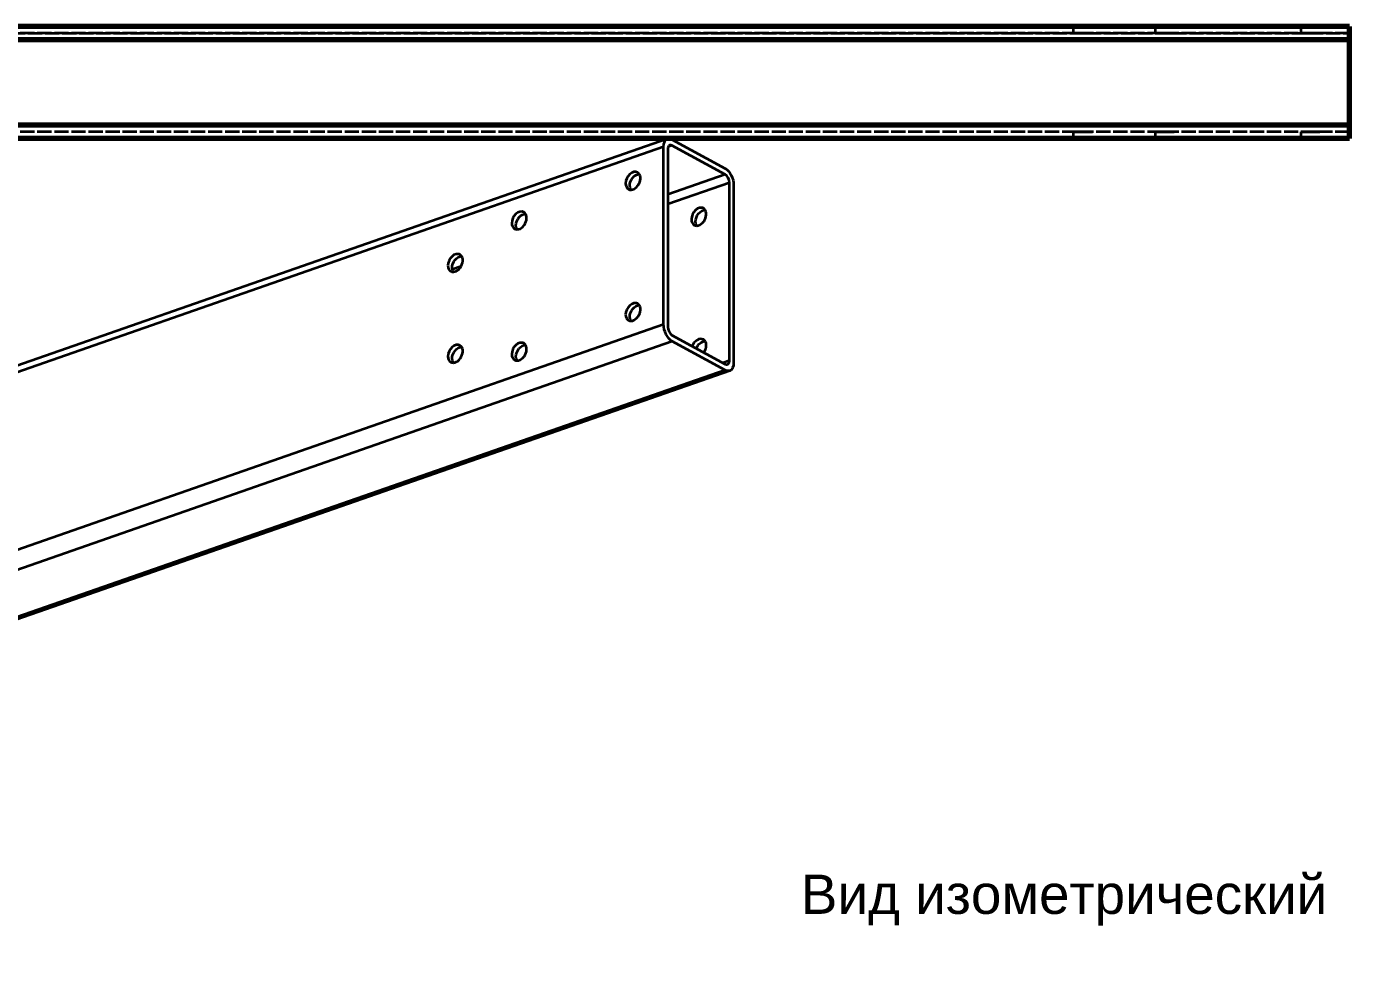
# Model space of a CAD drawing. Header units: millimetres. Extents: x 0 to 420, y 0 to 297.
# Drawn here: x 139.5 to 257.6, y 127.9 to 211 of the extents above; entities that cross this region are included whole.
import ezdxf

# ---------------------------------------------------------------- set-up
doc = ezdxf.new("R2010")
doc.units = ezdxf.units.MM
doc.linetypes.add('DASHED', pattern=[1.524, 1.27, -0.254])
doc.styles.add('GOST', font='Arial')

msp = doc.modelspace()

# ---------------------------------------------------------------- linework, layer by layer
at = {"color": 1, "lineweight": 70}
for p, q in [((257.6, 211), (65, 211)), ((257.6, 210.99), (257.6, 211)), ((257.6, 210.97), (257.6, 210.99)), ((257.6, 210.93), (257.6, 210.97)), ((257.6, 210.88), (257.6, 210.93)), ((257.6, 210.82), (257.6, 210.88)), ((257.6, 210.74), (257.6, 210.82)), ((257.6, 210.65), (257.6, 210.74)), ((257.6, 210.55), (257.6, 210.65)), ((257.6, 210.44), (257.6, 210.55)), ((257.6, 210.32), (257.6, 210.44)), ((257.6, 210.2), (257.6, 210.32)), ((257.6, 210.07), (257.6, 210.2)), ((257.6, 209.8), (65, 209.8)), ((257.6, 209.93), (257.6, 210.07)), ((257.6, 209.8), (257.6, 209.93)), ((257.6, 202.2), (257.6, 209.8)), ((257.6, 202.2), (65, 202.2)), ((257.6, 202.07), (257.6, 202.2)), ((257.6, 201.93), (257.6, 202.07)), ((257.6, 201.8), (257.6, 201.93)), ((257.6, 201), (65, 201)), ((257.6, 201.68), (257.6, 201.8)), ((257.6, 201.56), (257.6, 201.68)), ((257.6, 201.45), (257.6, 201.56)), ((257.6, 201.35), (257.6, 201.45)), ((257.6, 201.26), (257.6, 201.35)), ((257.6, 201.18), (257.6, 201.26)), ((257.6, 201.12), (257.6, 201.18)), ((257.6, 201.07), (257.6, 201.12)), ((257.6, 201.03), (257.6, 201.07)), ((257.6, 201.01), (257.6, 201.03)), ((257.6, 201), (257.6, 201.01))]:
    msp.add_line(p, q, dxfattribs=at)
at = {"color": 5, "linetype": 'DASHED', "lineweight": 35}
for p, q in [((257.6, 211), (65, 211)), ((65, 210.4), (257.6, 210.4)), ((257.6, 210.4), (65, 210.4)), ((232.95, 211), (232.95, 210.4)), ((232.95, 211), (232.97, 211)), ((232.97, 211), (232.95, 211)), ((232.95, 211), (232.95, 210.4)), ((232.95, 211), (232.97, 211)), ((232.97, 211), (232.95, 211)), ((232.95, 210.4), (232.97, 210.4)), ((232.97, 210.4), (232.95, 210.4)), ((232.95, 210.4), (232.97, 210.4)), ((232.97, 210.4), (232.95, 210.4)), ((232.97, 211), (233.03, 211)), ((233.03, 211), (232.97, 211)), ((232.97, 211), (233.03, 211)), ((233.03, 211), (232.97, 211)), ((232.97, 210.4), (233.03, 210.4)), ((233.03, 210.4), (232.97, 210.4)), ((232.97, 210.4), (233.03, 210.4)), ((233.03, 210.4), (232.97, 210.4)), ((233.03, 211), (233.14, 211)), ((233.14, 211), (233.03, 211)), ((233.03, 211), (233.14, 211)), ((233.14, 211), (233.03, 211)), ((233.03, 210.4), (233.14, 210.4)), ((233.14, 210.4), (233.03, 210.4)), ((233.03, 210.4), (233.14, 210.4)), ((233.14, 210.4), (233.03, 210.4)), ((233.14, 211), (233.27, 211)), ((233.27, 211), (233.14, 211)), ((233.14, 211), (233.27, 211)), ((233.27, 211), (233.14, 211)), ((233.14, 210.4), (233.27, 210.4)), ((233.27, 210.4), (233.14, 210.4)), ((233.14, 210.4), (233.27, 210.4)), ((233.27, 210.4), (233.14, 210.4)), ((233.27, 211), (233.43, 211)), ((233.43, 211), (233.27, 211)), ((233.27, 211), (233.43, 211)), ((233.43, 211), (233.27, 211)), ((233.27, 210.4), (233.43, 210.4)), ((233.43, 210.4), (233.27, 210.4)), ((233.27, 210.4), (233.43, 210.4)), ((233.43, 210.4), (233.27, 210.4)), ((233.43, 211), (233.61, 211)), ((233.61, 211), (233.43, 211)), ((233.43, 211), (233.61, 211)), ((233.61, 211), (233.43, 211)), ((233.43, 210.4), (233.61, 210.4)), ((233.61, 210.4), (233.43, 210.4)), ((233.43, 210.4), (233.61, 210.4)), ((233.61, 210.4), (233.43, 210.4)), ((233.61, 211), (233.8, 211)), ((233.8, 211), (233.61, 211)), ((233.61, 211), (233.8, 211)), ((233.8, 211), (233.61, 211)), ((233.61, 210.4), (233.8, 210.4)), ((233.8, 210.4), (233.61, 210.4)), ((233.61, 210.4), (233.8, 210.4)), ((233.8, 210.4), (233.61, 210.4)), ((233.8, 211), (233.99, 211)), ((233.99, 211), (233.8, 211)), ((233.8, 211), (233.99, 211)), ((233.99, 211), (233.8, 211)), ((233.8, 210.4), (233.99, 210.4)), ((233.99, 210.4), (233.8, 210.4)), ((233.8, 210.4), (233.99, 210.4)), ((233.99, 210.4), (233.8, 210.4)), ((233.99, 211), (234.17, 211)), ((234.17, 211), (233.99, 211)), ((233.99, 211), (234.17, 211)), ((234.17, 211), (233.99, 211)), ((233.99, 210.4), (234.17, 210.4)), ((234.17, 210.4), (233.99, 210.4)), ((233.99, 210.4), (234.17, 210.4)), ((234.17, 210.4), (233.99, 210.4)), ((234.17, 211), (234.33, 211)), ((234.33, 211), (234.17, 211)), ((234.17, 211), (234.33, 211)), ((234.33, 211), (234.17, 211)), ((234.17, 210.4), (234.33, 210.4)), ((234.33, 210.4), (234.17, 210.4)), ((234.17, 210.4), (234.33, 210.4)), ((234.33, 210.4), (234.17, 210.4)), ((234.33, 211), (234.46, 211)), ((234.46, 211), (234.33, 211)), ((234.33, 211), (234.46, 211)), ((234.46, 211), (234.33, 211)), ((234.33, 210.4), (234.46, 210.4)), ((234.46, 210.4), (234.33, 210.4)), ((234.33, 210.4), (234.46, 210.4)), ((234.46, 210.4), (234.33, 210.4)), ((234.46, 211), (234.57, 211)), ((234.57, 211), (234.46, 211)), ((234.46, 211), (234.57, 211)), ((234.57, 211), (234.46, 211)), ((234.46, 210.4), (234.57, 210.4)), ((234.57, 210.4), (234.46, 210.4)), ((234.46, 210.4), (234.57, 210.4)), ((234.57, 210.4), (234.46, 210.4)), ((234.57, 211), (234.63, 211)), ((234.63, 211), (234.57, 211)), ((234.57, 211), (234.63, 211)), ((234.63, 211), (234.57, 211)), ((234.57, 210.4), (234.63, 210.4)), ((234.63, 210.4), (234.57, 210.4)), ((234.57, 210.4), (234.63, 210.4)), ((234.63, 210.4), (234.57, 210.4)), ((234.63, 211), (234.65, 211)), ((234.65, 211), (234.63, 211)), ((234.63, 211), (234.65, 211)), ((234.65, 211), (234.63, 211)), ((234.63, 210.4), (234.65, 210.4)), ((234.65, 210.4), (234.63, 210.4)), ((234.63, 210.4), (234.65, 210.4)), ((234.65, 210.4), (234.63, 210.4)), ((240.25, 211), (240.25, 210.4)), ((240.25, 211), (240.27, 211)), ((240.27, 211), (240.25, 211)), ((240.25, 211), (240.25, 210.4)), ((240.25, 211), (240.27, 211)), ((240.27, 211), (240.25, 211)), ((240.25, 210.4), (240.27, 210.4)), ((240.27, 210.4), (240.25, 210.4)), ((240.25, 210.4), (240.27, 210.4)), ((240.27, 210.4), (240.25, 210.4)), ((240.27, 211), (240.33, 211)), ((240.33, 211), (240.27, 211)), ((240.27, 211), (240.33, 211)), ((240.33, 211), (240.27, 211)), ((240.27, 210.4), (240.33, 210.4)), ((240.33, 210.4), (240.27, 210.4)), ((240.27, 210.4), (240.33, 210.4)), ((240.33, 210.4), (240.27, 210.4)), ((240.33, 211), (240.44, 211)), ((240.44, 211), (240.33, 211)), ((240.33, 211), (240.44, 211)), ((240.44, 211), (240.33, 211)), ((240.33, 210.4), (240.44, 210.4)), ((240.44, 210.4), (240.33, 210.4)), ((240.33, 210.4), (240.44, 210.4)), ((240.44, 210.4), (240.33, 210.4)), ((240.44, 211), (240.57, 211)), ((240.57, 211), (240.44, 211)), ((240.44, 211), (240.57, 211)), ((240.57, 211), (240.44, 211)), ((240.44, 210.4), (240.57, 210.4)), ((240.57, 210.4), (240.44, 210.4)), ((240.44, 210.4), (240.57, 210.4)), ((240.57, 210.4), (240.44, 210.4)), ((240.57, 211), (240.73, 211)), ((240.73, 211), (240.57, 211)), ((240.57, 211), (240.73, 211)), ((240.73, 211), (240.57, 211)), ((240.57, 210.4), (240.73, 210.4)), ((240.73, 210.4), (240.57, 210.4)), ((240.57, 210.4), (240.73, 210.4)), ((240.73, 210.4), (240.57, 210.4)), ((240.73, 211), (240.91, 211)), ((240.91, 211), (240.73, 211)), ((240.73, 211), (240.91, 211)), ((240.91, 211), (240.73, 211)), ((240.73, 210.4), (240.91, 210.4)), ((240.91, 210.4), (240.73, 210.4)), ((240.73, 210.4), (240.91, 210.4)), ((240.91, 210.4), (240.73, 210.4)), ((240.91, 211), (241.1, 211)), ((241.1, 211), (240.91, 211)), ((240.91, 211), (241.1, 211)), ((241.1, 211), (240.91, 211)), ((240.91, 210.4), (241.1, 210.4)), ((241.1, 210.4), (240.91, 210.4)), ((240.91, 210.4), (241.1, 210.4)), ((241.1, 210.4), (240.91, 210.4)), ((241.1, 211), (241.29, 211)), ((241.29, 211), (241.1, 211)), ((241.1, 211), (241.29, 211)), ((241.29, 211), (241.1, 211)), ((241.1, 210.4), (241.29, 210.4)), ((241.29, 210.4), (241.1, 210.4)), ((241.1, 210.4), (241.29, 210.4)), ((241.29, 210.4), (241.1, 210.4)), ((241.29, 211), (241.47, 211)), ((241.47, 211), (241.29, 211)), ((241.29, 211), (241.47, 211)), ((241.47, 211), (241.29, 211)), ((241.29, 210.4), (241.47, 210.4)), ((241.47, 210.4), (241.29, 210.4)), ((241.29, 210.4), (241.47, 210.4)), ((241.47, 210.4), (241.29, 210.4)), ((241.47, 211), (241.63, 211)), ((241.63, 211), (241.47, 211)), ((241.47, 211), (241.63, 211)), ((241.63, 211), (241.47, 211)), ((241.47, 210.4), (241.63, 210.4)), ((241.63, 210.4), (241.47, 210.4)), ((241.47, 210.4), (241.63, 210.4)), ((241.63, 210.4), (241.47, 210.4)), ((241.63, 211), (241.76, 211)), ((241.76, 211), (241.63, 211)), ((241.63, 211), (241.76, 211)), ((241.76, 211), (241.63, 211)), ((241.63, 210.4), (241.76, 210.4)), ((241.76, 210.4), (241.63, 210.4)), ((241.63, 210.4), (241.76, 210.4)), ((241.76, 210.4), (241.63, 210.4)), ((241.76, 211), (241.87, 211)), ((241.87, 211), (241.76, 211)), ((241.76, 211), (241.87, 211)), ((241.87, 211), (241.76, 211)), ((241.76, 210.4), (241.87, 210.4)), ((241.87, 210.4), (241.76, 210.4)), ((241.76, 210.4), (241.87, 210.4)), ((241.87, 210.4), (241.76, 210.4)), ((241.87, 211), (241.93, 211)), ((241.93, 211), (241.87, 211)), ((241.87, 211), (241.93, 211)), ((241.93, 211), (241.87, 211)), ((241.87, 210.4), (241.93, 210.4)), ((241.93, 210.4), (241.87, 210.4)), ((241.87, 210.4), (241.93, 210.4)), ((241.93, 210.4), (241.87, 210.4)), ((241.93, 211), (241.95, 211)), ((241.95, 211), (241.93, 211)), ((241.93, 211), (241.95, 211)), ((241.95, 211), (241.93, 211)), ((241.93, 210.4), (241.95, 210.4)), ((241.95, 210.4), (241.93, 210.4)), ((241.93, 210.4), (241.95, 210.4)), ((241.95, 210.4), (241.93, 210.4)), ((253.25, 211), (253.25, 210.4)), ((253.25, 211), (253.27, 211)), ((253.27, 211), (253.25, 211)), ((253.25, 211), (253.25, 210.4)), ((253.25, 211), (253.27, 211)), ((253.27, 211), (253.25, 211)), ((253.25, 210.4), (253.27, 210.4)), ((253.27, 210.4), (253.25, 210.4)), ((253.25, 210.4), (253.27, 210.4)), ((253.27, 210.4), (253.25, 210.4)), ((253.27, 211), (253.33, 211)), ((253.33, 211), (253.27, 211)), ((253.27, 211), (253.33, 211)), ((253.33, 211), (253.27, 211)), ((253.27, 210.4), (253.33, 210.4)), ((253.33, 210.4), (253.27, 210.4)), ((253.27, 210.4), (253.33, 210.4)), ((253.33, 210.4), (253.27, 210.4)), ((253.33, 211), (253.44, 211)), ((253.44, 211), (253.33, 211)), ((253.33, 211), (253.44, 211)), ((253.44, 211), (253.33, 211)), ((253.33, 210.4), (253.44, 210.4)), ((253.44, 210.4), (253.33, 210.4)), ((253.33, 210.4), (253.44, 210.4)), ((253.44, 210.4), (253.33, 210.4)), ((253.44, 211), (253.57, 211)), ((253.57, 211), (253.44, 211)), ((253.44, 211), (253.57, 211)), ((253.57, 211), (253.44, 211)), ((253.44, 210.4), (253.57, 210.4)), ((253.57, 210.4), (253.44, 210.4)), ((253.44, 210.4), (253.57, 210.4)), ((253.57, 210.4), (253.44, 210.4)), ((253.57, 211), (253.73, 211)), ((253.73, 211), (253.57, 211)), ((253.57, 211), (253.73, 211)), ((253.73, 211), (253.57, 211)), ((253.57, 210.4), (253.73, 210.4)), ((253.73, 210.4), (253.57, 210.4)), ((253.57, 210.4), (253.73, 210.4)), ((253.73, 210.4), (253.57, 210.4)), ((253.73, 211), (253.91, 211)), ((253.91, 211), (253.73, 211)), ((253.73, 211), (253.91, 211)), ((253.91, 211), (253.73, 211)), ((253.73, 210.4), (253.91, 210.4)), ((253.91, 210.4), (253.73, 210.4)), ((253.73, 210.4), (253.91, 210.4)), ((253.91, 210.4), (253.73, 210.4)), ((253.91, 211), (254.1, 211)), ((254.1, 211), (253.91, 211)), ((253.91, 211), (254.1, 211)), ((254.1, 211), (253.91, 211)), ((253.91, 210.4), (254.1, 210.4)), ((254.1, 210.4), (253.91, 210.4)), ((253.91, 210.4), (254.1, 210.4)), ((254.1, 210.4), (253.91, 210.4)), ((254.1, 211), (254.29, 211)), ((254.29, 211), (254.1, 211)), ((254.1, 211), (254.29, 211)), ((254.29, 211), (254.1, 211)), ((254.1, 210.4), (254.29, 210.4)), ((254.29, 210.4), (254.1, 210.4)), ((254.1, 210.4), (254.29, 210.4)), ((254.29, 210.4), (254.1, 210.4)), ((254.29, 211), (254.47, 211)), ((254.47, 211), (254.29, 211)), ((254.29, 211), (254.47, 211)), ((254.47, 211), (254.29, 211)), ((254.29, 210.4), (254.47, 210.4)), ((254.47, 210.4), (254.29, 210.4)), ((254.29, 210.4), (254.47, 210.4)), ((254.47, 210.4), (254.29, 210.4)), ((254.47, 211), (254.63, 211)), ((254.63, 211), (254.47, 211)), ((254.47, 211), (254.63, 211)), ((254.63, 211), (254.47, 211)), ((254.47, 210.4), (254.63, 210.4)), ((254.63, 210.4), (254.47, 210.4)), ((254.47, 210.4), (254.63, 210.4)), ((254.63, 210.4), (254.47, 210.4)), ((254.63, 211), (254.76, 211)), ((254.76, 211), (254.63, 211)), ((254.63, 211), (254.76, 211)), ((254.76, 211), (254.63, 211)), ((254.63, 210.4), (254.76, 210.4)), ((254.76, 210.4), (254.63, 210.4)), ((254.63, 210.4), (254.76, 210.4)), ((254.76, 210.4), (254.63, 210.4)), ((254.76, 211), (254.87, 211)), ((254.87, 211), (254.76, 211)), ((254.76, 211), (254.87, 211)), ((254.87, 211), (254.76, 211)), ((254.76, 210.4), (254.87, 210.4)), ((254.87, 210.4), (254.76, 210.4)), ((254.76, 210.4), (254.87, 210.4)), ((254.87, 210.4), (254.76, 210.4)), ((254.87, 211), (254.93, 211)), ((254.93, 211), (254.87, 211)), ((254.87, 211), (254.93, 211)), ((254.93, 211), (254.87, 211)), ((254.87, 210.4), (254.93, 210.4)), ((254.93, 210.4), (254.87, 210.4)), ((254.87, 210.4), (254.93, 210.4)), ((254.93, 210.4), (254.87, 210.4)), ((254.93, 211), (254.95, 211)), ((254.95, 211), (254.93, 211)), ((254.93, 211), (254.95, 211)), ((254.95, 211), (254.93, 211)), ((254.93, 210.4), (254.95, 210.4)), ((254.95, 210.4), (254.93, 210.4)), ((254.93, 210.4), (254.95, 210.4)), ((254.95, 210.4), (254.93, 210.4)), ((257.6, 211), (257.6, 210.99)), ((257.6, 210.99), (257.6, 210.97)), ((257.6, 210.97), (257.6, 210.93)), ((257.6, 210.93), (257.6, 210.88)), ((257.6, 210.88), (257.6, 210.82)), ((257.6, 210.82), (257.6, 210.74)), ((257.6, 210.74), (257.6, 210.65)), ((257.6, 210.65), (257.6, 210.55)), ((257.6, 210.55), (257.6, 210.44)), ((257.6, 210.44), (257.6, 210.32)), ((257.6, 210.38), (257.6, 210.4)), ((257.6, 210.4), (257.6, 210.4)), ((257.6, 210.4), (257.6, 210.4)), ((257.6, 210.4), (257.6, 210.38)), ((257.6, 210.37), (257.6, 210.38)), ((257.6, 210.38), (257.6, 210.37)), ((257.6, 210.34), (257.6, 210.37)), ((257.6, 210.37), (257.6, 210.34)), ((257.6, 210.31), (257.6, 210.34)), ((257.6, 210.34), (257.6, 210.31)), ((257.6, 210.32), (257.6, 210.2)), ((257.6, 210.27), (257.6, 210.31)), ((257.6, 210.31), (257.6, 210.27)), ((257.6, 210.22), (257.6, 210.27)), ((257.6, 210.27), (257.6, 210.22)), ((257.6, 210.17), (257.6, 210.22)), ((257.6, 210.22), (257.6, 210.17)), ((257.6, 210.2), (257.6, 210.07)), ((257.6, 210.12), (257.6, 210.17)), ((257.6, 210.17), (257.6, 210.12)), ((257.6, 210.06), (257.6, 210.12)), ((257.6, 210.12), (257.6, 210.06)), ((257.6, 210.07), (257.6, 209.93)), ((257.6, 210), (257.6, 210.06)), ((257.6, 210.06), (257.6, 210)), ((257.6, 209.93), (257.6, 210)), ((257.6, 210), (257.6, 209.93)), ((257.6, 209.93), (257.6, 209.8)), ((257.6, 209.87), (257.6, 209.93)), ((257.6, 209.93), (257.6, 209.87)), ((257.6, 209.8), (257.6, 209.87)), ((257.6, 209.87), (257.6, 209.8)), ((257.6, 209.8), (257.6, 202.2)), ((257.6, 209.8), (257.6, 202.2)), ((257.6, 202.2), (257.6, 209.8)), ((257.6, 202.2), (257.6, 202.07)), ((257.6, 202.2), (257.6, 202.13)), ((257.6, 202.13), (257.6, 202.2)), ((257.6, 202.13), (257.6, 202.07)), ((257.6, 202.07), (257.6, 202.13)), ((257.6, 202.07), (257.6, 201.93)), ((257.6, 202.07), (257.6, 202)), ((257.6, 202), (257.6, 202.07)), ((257.6, 202), (257.6, 201.94)), ((257.6, 201.94), (257.6, 202)), ((257.6, 201.94), (257.6, 201.88)), ((257.6, 201.88), (257.6, 201.94)), ((257.6, 201.93), (257.6, 201.8)), ((257.6, 201.88), (257.6, 201.83)), ((257.6, 201.83), (257.6, 201.88)), ((257.6, 201.6), (65, 201.6)), ((257.6, 201.6), (65, 201.6)), ((257.6, 201), (65, 201)), ((232.95, 201.6), (232.95, 201)), ((232.95, 201.6), (232.97, 201.6)), ((232.97, 201.6), (232.95, 201.6)), ((232.95, 201.6), (232.95, 201)), ((232.95, 201.6), (232.97, 201.6)), ((232.97, 201.6), (232.95, 201.6)), ((232.95, 201), (232.97, 201)), ((232.97, 201), (232.95, 201)), ((232.95, 201), (232.97, 201)), ((232.97, 201), (232.95, 201)), ((232.97, 201.6), (233.03, 201.6)), ((233.03, 201.6), (232.97, 201.6)), ((232.97, 201.6), (233.03, 201.6)), ((233.03, 201.6), (232.97, 201.6)), ((232.97, 201), (233.03, 201)), ((233.03, 201), (232.97, 201)), ((232.97, 201), (233.03, 201)), ((233.03, 201), (232.97, 201)), ((233.03, 201.6), (233.14, 201.6)), ((233.14, 201.6), (233.03, 201.6)), ((233.03, 201.6), (233.14, 201.6)), ((233.14, 201.6), (233.03, 201.6)), ((233.03, 201), (233.14, 201)), ((233.14, 201), (233.03, 201)), ((233.03, 201), (233.14, 201)), ((233.14, 201), (233.03, 201)), ((233.14, 201.6), (233.27, 201.6)), ((233.27, 201.6), (233.14, 201.6)), ((233.14, 201.6), (233.27, 201.6)), ((233.27, 201.6), (233.14, 201.6)), ((233.14, 201), (233.27, 201)), ((233.27, 201), (233.14, 201)), ((233.14, 201), (233.27, 201)), ((233.27, 201), (233.14, 201)), ((233.27, 201.6), (233.43, 201.6)), ((233.43, 201.6), (233.27, 201.6)), ((233.27, 201.6), (233.43, 201.6)), ((233.43, 201.6), (233.27, 201.6)), ((233.27, 201), (233.43, 201)), ((233.43, 201), (233.27, 201)), ((233.27, 201), (233.43, 201)), ((233.43, 201), (233.27, 201)), ((233.43, 201.6), (233.61, 201.6)), ((233.61, 201.6), (233.43, 201.6)), ((233.43, 201.6), (233.61, 201.6)), ((233.61, 201.6), (233.43, 201.6)), ((233.43, 201), (233.61, 201)), ((233.61, 201), (233.43, 201)), ((233.43, 201), (233.61, 201)), ((233.61, 201), (233.43, 201)), ((233.61, 201.6), (233.8, 201.6)), ((233.8, 201.6), (233.61, 201.6)), ((233.61, 201.6), (233.8, 201.6)), ((233.8, 201.6), (233.61, 201.6)), ((233.61, 201), (233.8, 201)), ((233.8, 201), (233.61, 201)), ((233.61, 201), (233.8, 201)), ((233.8, 201), (233.61, 201)), ((233.8, 201.6), (233.99, 201.6)), ((233.99, 201.6), (233.8, 201.6)), ((233.8, 201.6), (233.99, 201.6)), ((233.99, 201.6), (233.8, 201.6)), ((233.8, 201), (233.99, 201)), ((233.99, 201), (233.8, 201)), ((233.8, 201), (233.99, 201)), ((233.99, 201), (233.8, 201)), ((233.99, 201.6), (234.17, 201.6)), ((234.17, 201.6), (233.99, 201.6)), ((233.99, 201.6), (234.17, 201.6)), ((234.17, 201.6), (233.99, 201.6)), ((233.99, 201), (234.17, 201)), ((234.17, 201), (233.99, 201)), ((233.99, 201), (234.17, 201)), ((234.17, 201), (233.99, 201)), ((234.17, 201.6), (234.33, 201.6)), ((234.33, 201.6), (234.17, 201.6)), ((234.17, 201.6), (234.33, 201.6)), ((234.33, 201.6), (234.17, 201.6)), ((234.17, 201), (234.33, 201)), ((234.33, 201), (234.17, 201)), ((234.17, 201), (234.33, 201)), ((234.33, 201), (234.17, 201)), ((234.33, 201.6), (234.46, 201.6)), ((234.46, 201.6), (234.33, 201.6)), ((234.33, 201.6), (234.46, 201.6)), ((234.46, 201.6), (234.33, 201.6)), ((234.33, 201), (234.46, 201)), ((234.46, 201), (234.33, 201)), ((234.33, 201), (234.46, 201)), ((234.46, 201), (234.33, 201)), ((234.46, 201.6), (234.57, 201.6)), ((234.57, 201.6), (234.46, 201.6)), ((234.46, 201.6), (234.57, 201.6)), ((234.57, 201.6), (234.46, 201.6)), ((234.46, 201), (234.57, 201)), ((234.57, 201), (234.46, 201)), ((234.46, 201), (234.57, 201)), ((234.57, 201), (234.46, 201)), ((234.57, 201.6), (234.63, 201.6)), ((234.63, 201.6), (234.57, 201.6)), ((234.57, 201.6), (234.63, 201.6)), ((234.63, 201.6), (234.57, 201.6)), ((234.57, 201), (234.63, 201)), ((234.63, 201), (234.57, 201)), ((234.57, 201), (234.63, 201)), ((234.63, 201), (234.57, 201)), ((234.63, 201.6), (234.65, 201.6)), ((234.65, 201.6), (234.63, 201.6)), ((234.63, 201.6), (234.65, 201.6)), ((234.65, 201.6), (234.63, 201.6)), ((234.63, 201), (234.65, 201)), ((234.65, 201), (234.63, 201)), ((234.63, 201), (234.65, 201)), ((234.65, 201), (234.63, 201)), ((240.25, 201.6), (240.25, 201)), ((240.25, 201.6), (240.27, 201.6)), ((240.27, 201.6), (240.25, 201.6)), ((240.25, 201.6), (240.25, 201)), ((240.25, 201.6), (240.27, 201.6)), ((240.27, 201.6), (240.25, 201.6)), ((240.25, 201), (240.27, 201)), ((240.27, 201), (240.25, 201)), ((240.25, 201), (240.27, 201)), ((240.27, 201), (240.25, 201)), ((240.27, 201.6), (240.33, 201.6)), ((240.33, 201.6), (240.27, 201.6)), ((240.27, 201.6), (240.33, 201.6)), ((240.33, 201.6), (240.27, 201.6)), ((240.27, 201), (240.33, 201)), ((240.33, 201), (240.27, 201)), ((240.27, 201), (240.33, 201)), ((240.33, 201), (240.27, 201)), ((240.33, 201.6), (240.44, 201.6)), ((240.44, 201.6), (240.33, 201.6)), ((240.33, 201.6), (240.44, 201.6)), ((240.44, 201.6), (240.33, 201.6)), ((240.33, 201), (240.44, 201)), ((240.44, 201), (240.33, 201)), ((240.33, 201), (240.44, 201)), ((240.44, 201), (240.33, 201)), ((240.44, 201.6), (240.57, 201.6)), ((240.57, 201.6), (240.44, 201.6)), ((240.44, 201.6), (240.57, 201.6)), ((240.57, 201.6), (240.44, 201.6)), ((240.44, 201), (240.57, 201)), ((240.57, 201), (240.44, 201)), ((240.44, 201), (240.57, 201)), ((240.57, 201), (240.44, 201)), ((240.57, 201.6), (240.73, 201.6)), ((240.73, 201.6), (240.57, 201.6)), ((240.57, 201.6), (240.73, 201.6)), ((240.73, 201.6), (240.57, 201.6)), ((240.57, 201), (240.73, 201)), ((240.73, 201), (240.57, 201)), ((240.57, 201), (240.73, 201)), ((240.73, 201), (240.57, 201)), ((240.73, 201.6), (240.91, 201.6)), ((240.91, 201.6), (240.73, 201.6)), ((240.73, 201.6), (240.91, 201.6)), ((240.91, 201.6), (240.73, 201.6)), ((240.73, 201), (240.91, 201)), ((240.91, 201), (240.73, 201)), ((240.73, 201), (240.91, 201)), ((240.91, 201), (240.73, 201)), ((240.91, 201.6), (241.1, 201.6)), ((241.1, 201.6), (240.91, 201.6)), ((240.91, 201.6), (241.1, 201.6)), ((241.1, 201.6), (240.91, 201.6)), ((240.91, 201), (241.1, 201)), ((241.1, 201), (240.91, 201)), ((240.91, 201), (241.1, 201)), ((241.1, 201), (240.91, 201)), ((241.1, 201.6), (241.29, 201.6)), ((241.29, 201.6), (241.1, 201.6)), ((241.1, 201.6), (241.29, 201.6)), ((241.29, 201.6), (241.1, 201.6)), ((241.1, 201), (241.29, 201)), ((241.29, 201), (241.1, 201)), ((241.1, 201), (241.29, 201)), ((241.29, 201), (241.1, 201)), ((241.29, 201.6), (241.47, 201.6)), ((241.47, 201.6), (241.29, 201.6)), ((241.29, 201.6), (241.47, 201.6)), ((241.47, 201.6), (241.29, 201.6)), ((241.29, 201), (241.47, 201)), ((241.47, 201), (241.29, 201)), ((241.29, 201), (241.47, 201)), ((241.47, 201), (241.29, 201)), ((241.47, 201.6), (241.63, 201.6)), ((241.63, 201.6), (241.47, 201.6)), ((241.47, 201.6), (241.63, 201.6)), ((241.63, 201.6), (241.47, 201.6)), ((241.47, 201), (241.63, 201)), ((241.63, 201), (241.47, 201)), ((241.47, 201), (241.63, 201)), ((241.63, 201), (241.47, 201)), ((241.63, 201.6), (241.76, 201.6)), ((241.76, 201.6), (241.63, 201.6)), ((241.63, 201.6), (241.76, 201.6)), ((241.76, 201.6), (241.63, 201.6)), ((241.63, 201), (241.76, 201)), ((241.76, 201), (241.63, 201)), ((241.63, 201), (241.76, 201)), ((241.76, 201), (241.63, 201)), ((241.76, 201.6), (241.87, 201.6)), ((241.87, 201.6), (241.76, 201.6)), ((241.76, 201.6), (241.87, 201.6)), ((241.87, 201.6), (241.76, 201.6)), ((241.76, 201), (241.87, 201)), ((241.87, 201), (241.76, 201)), ((241.76, 201), (241.87, 201)), ((241.87, 201), (241.76, 201)), ((241.87, 201.6), (241.93, 201.6)), ((241.93, 201.6), (241.87, 201.6)), ((241.87, 201.6), (241.93, 201.6)), ((241.93, 201.6), (241.87, 201.6)), ((241.87, 201), (241.93, 201)), ((241.93, 201), (241.87, 201)), ((241.87, 201), (241.93, 201)), ((241.93, 201), (241.87, 201)), ((241.93, 201.6), (241.95, 201.6)), ((241.95, 201.6), (241.93, 201.6)), ((241.93, 201.6), (241.95, 201.6)), ((241.95, 201.6), (241.93, 201.6)), ((241.93, 201), (241.95, 201)), ((241.95, 201), (241.93, 201)), ((241.93, 201), (241.95, 201)), ((241.95, 201), (241.93, 201)), ((253.25, 201.6), (253.25, 201)), ((253.25, 201.6), (253.27, 201.6)), ((253.27, 201.6), (253.25, 201.6)), ((253.25, 201.6), (253.25, 201)), ((253.25, 201.6), (253.27, 201.6)), ((253.27, 201.6), (253.25, 201.6)), ((253.25, 201), (253.27, 201)), ((253.27, 201), (253.25, 201)), ((253.25, 201), (253.27, 201)), ((253.27, 201), (253.25, 201)), ((253.27, 201.6), (253.33, 201.6)), ((253.33, 201.6), (253.27, 201.6)), ((253.27, 201.6), (253.33, 201.6)), ((253.33, 201.6), (253.27, 201.6)), ((253.27, 201), (253.33, 201)), ((253.33, 201), (253.27, 201)), ((253.27, 201), (253.33, 201)), ((253.33, 201), (253.27, 201)), ((253.33, 201.6), (253.44, 201.6)), ((253.44, 201.6), (253.33, 201.6)), ((253.33, 201.6), (253.44, 201.6)), ((253.44, 201.6), (253.33, 201.6)), ((253.33, 201), (253.44, 201)), ((253.44, 201), (253.33, 201)), ((253.33, 201), (253.44, 201)), ((253.44, 201), (253.33, 201)), ((253.44, 201.6), (253.57, 201.6)), ((253.57, 201.6), (253.44, 201.6)), ((253.44, 201.6), (253.57, 201.6)), ((253.57, 201.6), (253.44, 201.6)), ((253.44, 201), (253.57, 201)), ((253.57, 201), (253.44, 201)), ((253.44, 201), (253.57, 201)), ((253.57, 201), (253.44, 201)), ((253.57, 201.6), (253.73, 201.6)), ((253.73, 201.6), (253.57, 201.6)), ((253.57, 201.6), (253.73, 201.6)), ((253.73, 201.6), (253.57, 201.6)), ((253.57, 201), (253.73, 201)), ((253.73, 201), (253.57, 201)), ((253.57, 201), (253.73, 201)), ((253.73, 201), (253.57, 201)), ((253.73, 201.6), (253.91, 201.6)), ((253.91, 201.6), (253.73, 201.6)), ((253.73, 201.6), (253.91, 201.6)), ((253.91, 201.6), (253.73, 201.6)), ((253.73, 201), (253.91, 201)), ((253.91, 201), (253.73, 201)), ((253.73, 201), (253.91, 201)), ((253.91, 201), (253.73, 201)), ((253.91, 201.6), (254.1, 201.6)), ((254.1, 201.6), (253.91, 201.6)), ((253.91, 201.6), (254.1, 201.6)), ((254.1, 201.6), (253.91, 201.6)), ((253.91, 201), (254.1, 201)), ((254.1, 201), (253.91, 201)), ((253.91, 201), (254.1, 201)), ((254.1, 201), (253.91, 201)), ((254.1, 201.6), (254.29, 201.6)), ((254.29, 201.6), (254.1, 201.6)), ((254.1, 201.6), (254.29, 201.6)), ((254.29, 201.6), (254.1, 201.6)), ((254.1, 201), (254.29, 201)), ((254.29, 201), (254.1, 201)), ((254.1, 201), (254.29, 201)), ((254.29, 201), (254.1, 201)), ((254.29, 201.6), (254.47, 201.6)), ((254.47, 201.6), (254.29, 201.6)), ((254.29, 201.6), (254.47, 201.6)), ((254.47, 201.6), (254.29, 201.6)), ((254.29, 201), (254.47, 201)), ((254.47, 201), (254.29, 201)), ((254.29, 201), (254.47, 201)), ((254.47, 201), (254.29, 201)), ((254.47, 201.6), (254.63, 201.6)), ((254.63, 201.6), (254.47, 201.6)), ((254.47, 201.6), (254.63, 201.6)), ((254.63, 201.6), (254.47, 201.6)), ((254.47, 201), (254.63, 201)), ((254.63, 201), (254.47, 201)), ((254.47, 201), (254.63, 201)), ((254.63, 201), (254.47, 201)), ((254.63, 201.6), (254.76, 201.6)), ((254.76, 201.6), (254.63, 201.6)), ((254.63, 201.6), (254.76, 201.6)), ((254.76, 201.6), (254.63, 201.6)), ((254.63, 201), (254.76, 201)), ((254.76, 201), (254.63, 201)), ((254.63, 201), (254.76, 201)), ((254.76, 201), (254.63, 201)), ((254.76, 201.6), (254.87, 201.6)), ((254.87, 201.6), (254.76, 201.6)), ((254.76, 201.6), (254.87, 201.6)), ((254.87, 201.6), (254.76, 201.6)), ((254.76, 201), (254.87, 201)), ((254.87, 201), (254.76, 201)), ((254.76, 201), (254.87, 201)), ((254.87, 201), (254.76, 201)), ((254.87, 201.6), (254.93, 201.6)), ((254.93, 201.6), (254.87, 201.6)), ((254.87, 201.6), (254.93, 201.6)), ((254.93, 201.6), (254.87, 201.6)), ((254.87, 201), (254.93, 201)), ((254.93, 201), (254.87, 201)), ((254.87, 201), (254.93, 201)), ((254.93, 201), (254.87, 201)), ((254.93, 201.6), (254.95, 201.6)), ((254.95, 201.6), (254.93, 201.6)), ((254.93, 201.6), (254.95, 201.6)), ((254.95, 201.6), (254.93, 201.6)), ((254.93, 201), (254.95, 201)), ((254.95, 201), (254.93, 201)), ((254.93, 201), (254.95, 201)), ((254.95, 201), (254.93, 201)), ((257.6, 201.83), (257.6, 201.78)), ((257.6, 201.78), (257.6, 201.83)), ((257.6, 201.8), (257.6, 201.68)), ((257.6, 201.78), (257.6, 201.73)), ((257.6, 201.73), (257.6, 201.78)), ((257.6, 201.73), (257.6, 201.69)), ((257.6, 201.69), (257.6, 201.73)), ((257.6, 201.69), (257.6, 201.66)), ((257.6, 201.66), (257.6, 201.69)), ((257.6, 201.68), (257.6, 201.56)), ((257.6, 201.66), (257.6, 201.63)), ((257.6, 201.63), (257.6, 201.66)), ((257.6, 201.63), (257.6, 201.62)), ((257.6, 201.62), (257.6, 201.63)), ((257.6, 201.62), (257.6, 201.6)), ((257.6, 201.6), (257.6, 201.62)), ((257.6, 201.6), (257.6, 201.6)), ((257.6, 201.6), (257.6, 201.6)), ((257.6, 201.56), (257.6, 201.45)), ((257.6, 201.45), (257.6, 201.35)), ((257.6, 201.35), (257.6, 201.26)), ((257.6, 201.26), (257.6, 201.18)), ((257.6, 201.18), (257.6, 201.12)), ((257.6, 201.12), (257.6, 201.07)), ((257.6, 201.07), (257.6, 201.03)), ((257.6, 201.03), (257.6, 201.01)), ((257.6, 201.01), (257.6, 201))]:
    msp.add_line(p, q, dxfattribs=at)
at = {"color": 1, "lineweight": 35}
for p, q in [((196.75, 200.98), (46.35, 148.55)), ((196.42, 200.51), (196.49, 200.73)), ((196.49, 200.73), (196.54, 200.82)), ((196.54, 200.82), (196.6, 200.89)), ((196.6, 200.89), (196.67, 200.94)), ((196.67, 200.94), (196.75, 200.98)), ((196.75, 200.98), (196.84, 201)), ((196.84, 201), (196.94, 201)), ((196.94, 201), (197.04, 200.97)), ((197.04, 200.97), (197.14, 200.93)), ((197.14, 200.93), (201.89, 198.34)), ((196.4, 200.26), (46, 147.83)), ((196.4, 200.26), (196.42, 200.51)), ((196.4, 184.41), (196.4, 200.26)), ((196.78, 200.18), (196.77, 200.05)), ((196.77, 200.05), (196.77, 184.21)), ((196.82, 200.29), (196.78, 200.18)), ((197.14, 200.39), (196.81, 200.27)), ((196.87, 200.37), (196.82, 200.29)), ((196.95, 200.41), (196.87, 200.37)), ((197.04, 200.42), (196.95, 200.41)), ((197.14, 200.39), (197.04, 200.42)), ((201.89, 197.8), (197.14, 200.39)), ((201.89, 198.34), (202.04, 198.24)), ((193.02, 197.22), (193, 197)), ((193.1, 197.44), (193.02, 197.22)), ((193.22, 197.65), (193.1, 197.44)), ((193.37, 197.82), (193.22, 197.65)), ((193.55, 197.94), (193.37, 197.82)), ((193.39, 196.98), (193.44, 197.17)), ((193.44, 197.17), (193.53, 197.34)), ((193.53, 197.34), (193.64, 197.5)), ((193.73, 198.02), (193.55, 197.94)), ((193.64, 197.5), (193.78, 197.64)), ((193.91, 198.03), (193.73, 198.02)), ((193.78, 197.64), (193.92, 197.74)), ((193.99, 198.01), (193.91, 198.03)), ((193.92, 197.74), (194.08, 197.81)), ((194.07, 197.98), (193.99, 198.01)), ((194.16, 197.91), (194.07, 197.98)), ((194.08, 197.81), (194.23, 197.83)), ((194.24, 197.81), (194.16, 197.91)), ((194.29, 197.69), (194.24, 197.81)), ((194.26, 197.1), (194.3, 197.25)), ((194.32, 197.56), (194.29, 197.69)), ((194.3, 197.25), (194.32, 197.41)), ((194.32, 197.41), (194.32, 197.56)), ((201.89, 197.8), (196.77, 196.02)), ((201.97, 197.75), (201.89, 197.8)), ((202.04, 197.68), (201.97, 197.75)), ((202.04, 198.24), (202.18, 198.1)), ((202.16, 197.5), (202.04, 197.68)), ((202.24, 197.28), (202.16, 197.5)), ((202.18, 198.1), (202.31, 197.93)), ((202.27, 197.06), (202.24, 197.28)), ((202.31, 197.93), (202.42, 197.74)), ((202.42, 197.74), (202.52, 197.52)), ((202.52, 197.52), (202.59, 197.3)), ((202.59, 197.3), (202.63, 197.07)), ((193, 197), (193.02, 196.83)), ((193.02, 196.83), (193.07, 196.69)), ((193.07, 196.69), (193.15, 196.57)), ((193.15, 196.57), (193.26, 196.49)), ((193.26, 196.49), (193.37, 196.44)), ((193.37, 196.8), (193.39, 196.98)), ((193.4, 196.6), (193.37, 196.8)), ((193.37, 196.44), (193.49, 196.43)), ((193.47, 196.43), (193.4, 196.6)), ((193.49, 196.43), (193.62, 196.45)), ((193.62, 196.45), (193.75, 196.5)), ((193.75, 196.5), (193.87, 196.58)), ((193.87, 196.58), (193.99, 196.68)), ((193.99, 196.68), (194.1, 196.81)), ((194.1, 196.81), (194.19, 196.95)), ((194.19, 196.95), (194.26, 197.1)), ((202.27, 197.06), (196.77, 195.14)), ((202.27, 181.22), (202.27, 197.06)), ((202.63, 197.07), (202.64, 196.85)), ((202.64, 196.85), (202.64, 181.01)), ((199.6, 194.82), (199.42, 194.75)), ((199.78, 194.83), (199.6, 194.82)), ((199.86, 194.81), (199.78, 194.83)), ((199.94, 194.78), (199.86, 194.81)), ((182.87, 193.68), (182.85, 193.46)), ((182.95, 193.9), (182.87, 193.68)), ((183.07, 194.11), (182.95, 193.9)), ((183.22, 194.28), (183.07, 194.11)), ((183.39, 194.41), (183.22, 194.28)), ((183.24, 193.44), (183.29, 193.63)), ((183.29, 193.63), (183.38, 193.8)), ((183.38, 193.8), (183.49, 193.97)), ((183.58, 194.48), (183.39, 194.41)), ((183.49, 193.97), (183.62, 194.1)), ((183.76, 194.49), (183.58, 194.48)), ((183.62, 194.1), (183.77, 194.2)), ((183.84, 194.47), (183.76, 194.49)), ((183.77, 194.2), (183.93, 194.27)), ((183.92, 194.44), (183.84, 194.47)), ((184.01, 194.37), (183.92, 194.44)), ((183.93, 194.27), (184.08, 194.29)), ((184.09, 194.27), (184.01, 194.37)), ((184.14, 194.16), (184.09, 194.27)), ((184.1, 193.56), (184.15, 193.72)), ((184.17, 194.02), (184.14, 194.16)), ((184.15, 193.72), (184.17, 193.87)), ((184.17, 193.87), (184.17, 194.02)), ((198.9, 194.02), (198.87, 193.8)), ((198.87, 193.8), (198.89, 193.64)), ((198.89, 193.64), (198.94, 193.49)), ((198.97, 194.24), (198.9, 194.02)), ((199.09, 194.45), (198.97, 194.24)), ((199.24, 194.62), (199.09, 194.45)), ((199.42, 194.75), (199.24, 194.62)), ((199.25, 193.6), (199.26, 193.78)), ((199.26, 193.78), (199.32, 193.97)), ((199.32, 193.97), (199.4, 194.15)), ((199.4, 194.15), (199.51, 194.31)), ((199.51, 194.31), (199.65, 194.44)), ((199.65, 194.44), (199.8, 194.54)), ((199.8, 194.54), (199.95, 194.61)), ((200.04, 194.71), (199.94, 194.78)), ((199.95, 194.61), (200.1, 194.63)), ((199.97, 193.61), (200.06, 193.75)), ((200.11, 194.61), (200.04, 194.71)), ((200.06, 193.75), (200.13, 193.9)), ((200.16, 194.5), (200.11, 194.61)), ((200.13, 193.9), (200.17, 194.06)), ((200.19, 194.36), (200.16, 194.5)), ((200.17, 194.06), (200.2, 194.21)), ((200.2, 194.21), (200.19, 194.36)), ((182.85, 193.46), (182.86, 193.3)), ((182.86, 193.3), (182.92, 193.15)), ((182.92, 193.15), (183, 193.03)), ((183, 193.03), (183.1, 192.95)), ((183.1, 192.95), (183.21, 192.91)), ((183.21, 192.91), (183.34, 192.89)), ((183.22, 193.26), (183.24, 193.44)), ((183.25, 193.06), (183.22, 193.26)), ((183.32, 192.89), (183.25, 193.06)), ((183.34, 192.89), (183.46, 192.91)), ((183.46, 192.91), (183.59, 192.96)), ((183.59, 192.96), (183.72, 193.04)), ((183.72, 193.04), (183.84, 193.14)), ((183.84, 193.14), (183.95, 193.27)), ((183.95, 193.27), (184.04, 193.41)), ((184.04, 193.41), (184.1, 193.56)), ((198.94, 193.49), (199.02, 193.37)), ((199.02, 193.37), (199.13, 193.29)), ((199.13, 193.29), (199.24, 193.25)), ((199.24, 193.25), (199.36, 193.23)), ((199.27, 193.4), (199.25, 193.6)), ((199.34, 193.23), (199.27, 193.4)), ((199.36, 193.23), (199.49, 193.25)), ((199.49, 193.25), (199.62, 193.3)), ((199.62, 193.3), (199.74, 193.38)), ((199.74, 193.38), (199.86, 193.48)), ((199.86, 193.48), (199.97, 193.61)), ((177.25, 190.11), (177.17, 189.89)), ((177.37, 190.32), (177.25, 190.11)), ((177.52, 190.49), (177.37, 190.32)), ((177.69, 190.62), (177.52, 190.49)), ((177.68, 190.02), (177.79, 190.18)), ((177.88, 190.69), (177.69, 190.62)), ((177.79, 190.18), (177.92, 190.31)), ((178.06, 190.7), (177.88, 190.69)), ((177.92, 190.31), (178.07, 190.42)), ((178.14, 190.69), (178.06, 190.7)), ((178.07, 190.42), (178.23, 190.48)), ((178.22, 190.65), (178.14, 190.69)), ((178.31, 190.58), (178.22, 190.65)), ((178.23, 190.48), (178.38, 190.5)), ((178.39, 190.49), (178.31, 190.58)), ((178.44, 190.37), (178.39, 190.49)), ((178.47, 190.23), (178.44, 190.37)), ((178.45, 189.93), (178.47, 190.08)), ((178.47, 190.08), (178.47, 190.23)), ((177.17, 189.89), (177.15, 189.68)), ((177.15, 189.68), (177.16, 189.51)), ((177.16, 189.51), (177.21, 189.36)), ((177.21, 189.36), (177.3, 189.24)), ((177.3, 189.24), (177.4, 189.16)), ((177.4, 189.16), (177.51, 189.12)), ((177.51, 189.12), (177.64, 189.11)), ((177.52, 189.47), (177.54, 189.65)), ((177.55, 189.27), (177.52, 189.47)), ((177.54, 189.65), (177.59, 189.84)), ((178.31, 189.58), (177.54, 189.31)), ((177.62, 189.11), (177.55, 189.27)), ((177.59, 189.84), (177.68, 190.02)), ((177.64, 189.11), (177.76, 189.13)), ((177.76, 189.13), (177.89, 189.18)), ((177.89, 189.18), (178.02, 189.25)), ((178.02, 189.25), (178.14, 189.36)), ((178.14, 189.36), (178.25, 189.48)), ((178.25, 189.48), (178.34, 189.62)), ((178.34, 189.62), (178.4, 189.77)), ((178.4, 189.77), (178.45, 189.93)), ((193.02, 185.52), (193, 185.3)), ((193.1, 185.74), (193.02, 185.52)), ((193.22, 185.94), (193.1, 185.74)), ((193.37, 186.12), (193.22, 185.94)), ((193.55, 186.24), (193.37, 186.12)), ((193.39, 185.28), (193.44, 185.46)), ((193.44, 185.46), (193.53, 185.64)), ((193.53, 185.64), (193.64, 185.8)), ((193.73, 186.32), (193.55, 186.24)), ((193.64, 185.8), (193.78, 185.94)), ((193.91, 186.33), (193.73, 186.32)), ((193.78, 185.94), (193.92, 186.04)), ((193.99, 186.31), (193.91, 186.33)), ((193.92, 186.04), (194.08, 186.11)), ((194.07, 186.28), (193.99, 186.31)), ((194.16, 186.21), (194.07, 186.28)), ((194.08, 186.11), (194.23, 186.13)), ((194.24, 186.11), (194.16, 186.21)), ((194.19, 185.25), (194.26, 185.4)), ((194.29, 185.99), (194.24, 186.11)), ((194.26, 185.4), (194.3, 185.55)), ((194.32, 185.86), (194.29, 185.99)), ((194.3, 185.55), (194.32, 185.71)), ((194.32, 185.71), (194.32, 185.86)), ((196.4, 184.41), (46, 131.99)), ((193, 185.3), (193.02, 185.13)), ((193.02, 185.13), (193.07, 184.99)), ((193.07, 184.99), (193.15, 184.87)), ((193.15, 184.87), (193.26, 184.79)), ((193.26, 184.79), (193.37, 184.74)), ((193.37, 185.1), (193.39, 185.28)), ((193.4, 184.9), (193.37, 185.1)), ((193.37, 184.74), (193.49, 184.73)), ((193.47, 184.73), (193.4, 184.9)), ((193.49, 184.73), (193.62, 184.75)), ((193.62, 184.75), (193.75, 184.8)), ((193.75, 184.8), (193.87, 184.88)), ((193.87, 184.88), (193.99, 184.98)), ((193.99, 184.98), (194.1, 185.11)), ((194.1, 185.11), (194.19, 185.25)), ((196.41, 184.2), (196.4, 184.41)), ((196.45, 183.97), (196.41, 184.2)), ((196.77, 184.21), (196.8, 183.99)), ((196.52, 183.75), (196.45, 183.97)), ((196.61, 183.53), (196.52, 183.75)), ((196.73, 183.33), (196.61, 183.53)), ((196.86, 183.16), (196.73, 183.33)), ((196.8, 183.99), (196.88, 183.77)), ((197, 183.03), (196.86, 183.16)), ((196.88, 183.77), (197, 183.59)), ((197, 183.59), (197.07, 183.52)), ((197.14, 182.93), (197, 183.03)), ((197.07, 183.52), (197.14, 183.47)), ((197.14, 183.47), (201.89, 180.88)), ((199.39, 183.03), (199.26, 182.93)), ((199.54, 183.1), (199.39, 183.03)), ((199.68, 183.13), (199.54, 183.1)), ((199.82, 183.12), (199.68, 183.13)), ((199.94, 183.08), (199.82, 183.12)), ((200.04, 183), (199.94, 183.08)), ((200.12, 182.89), (200.04, 183)), ((46.75, 130.5), (197.14, 182.93)), ((177.25, 182.01), (177.17, 181.79)), ((177.37, 182.22), (177.25, 182.01)), ((177.52, 182.39), (177.37, 182.22)), ((177.69, 182.52), (177.52, 182.39)), ((177.59, 181.74), (177.68, 181.92)), ((177.68, 181.92), (177.79, 182.08)), ((177.88, 182.59), (177.69, 182.52)), ((177.79, 182.08), (177.92, 182.21)), ((178.06, 182.6), (177.88, 182.59)), ((177.92, 182.21), (178.07, 182.32)), ((178.14, 182.58), (178.06, 182.6)), ((178.07, 182.32), (178.23, 182.38)), ((178.22, 182.55), (178.14, 182.58)), ((178.31, 182.48), (178.22, 182.55)), ((178.23, 182.38), (178.38, 182.4)), ((178.39, 182.39), (178.31, 182.48)), ((178.44, 182.27), (178.39, 182.39)), ((178.4, 181.67), (178.45, 181.83)), ((178.47, 182.13), (178.44, 182.27)), ((178.45, 181.83), (178.47, 181.98)), ((178.47, 181.98), (178.47, 182.13)), ((182.87, 181.98), (182.85, 181.76)), ((182.95, 182.2), (182.87, 181.98)), ((183.07, 182.41), (182.95, 182.2)), ((183.22, 182.58), (183.07, 182.41)), ((183.39, 182.71), (183.22, 182.58)), ((183.24, 181.74), (183.29, 181.93)), ((183.29, 181.93), (183.38, 182.1)), ((183.38, 182.1), (183.49, 182.27)), ((183.58, 182.78), (183.39, 182.71)), ((183.49, 182.27), (183.62, 182.4)), ((183.76, 182.79), (183.58, 182.78)), ((183.62, 182.4), (183.77, 182.5)), ((183.84, 182.77), (183.76, 182.79)), ((183.77, 182.5), (183.93, 182.57)), ((183.92, 182.74), (183.84, 182.77)), ((184.01, 182.67), (183.92, 182.74)), ((183.93, 182.57), (184.08, 182.59)), ((184.09, 182.57), (184.01, 182.67)), ((184.04, 181.71), (184.1, 181.86)), ((184.14, 182.45), (184.09, 182.57)), ((184.1, 181.86), (184.15, 182.01)), ((184.17, 182.32), (184.14, 182.45)), ((184.15, 182.01), (184.17, 182.17)), ((184.17, 182.17), (184.17, 182.32)), ((201.89, 180.34), (197.14, 182.93)), ((199.03, 182.65), (198.95, 182.48)), ((199.13, 182.8), (199.03, 182.65)), ((199.26, 182.93), (199.13, 182.8)), ((199.32, 182.28), (199.38, 182.41)), ((199.38, 182.41), (199.46, 182.54)), ((199.46, 182.54), (199.55, 182.65)), ((199.55, 182.65), (199.65, 182.75)), ((199.65, 182.75), (199.76, 182.82)), ((199.76, 182.82), (199.88, 182.88)), ((199.88, 182.88), (199.99, 182.92)), ((199.98, 181.92), (200.08, 182.08)), ((199.99, 182.92), (200.1, 182.93)), ((200.08, 182.08), (200.15, 182.25)), ((200.18, 182.75), (200.12, 182.89)), ((200.15, 182.25), (200.19, 182.42)), ((200.2, 182.59), (200.18, 182.75)), ((200.19, 182.42), (200.2, 182.59)), ((177.17, 181.79), (177.15, 181.57)), ((177.15, 181.57), (177.16, 181.41)), ((177.16, 181.41), (177.21, 181.26)), ((177.21, 181.26), (177.3, 181.14)), ((177.3, 181.14), (177.4, 181.06)), ((177.4, 181.06), (177.51, 181.02)), ((177.51, 181.02), (177.64, 181.01)), ((177.52, 181.37), (177.54, 181.55)), ((177.55, 181.17), (177.52, 181.37)), ((177.54, 181.55), (177.59, 181.74)), ((177.62, 181.01), (177.55, 181.17)), ((177.64, 181.01), (177.76, 181.03)), ((177.76, 181.03), (177.89, 181.08)), ((177.89, 181.08), (178.02, 181.15)), ((178.02, 181.15), (178.14, 181.26)), ((178.14, 181.26), (178.25, 181.38)), ((178.25, 181.38), (178.34, 181.52)), ((178.34, 181.52), (178.4, 181.67)), ((182.85, 181.76), (182.86, 181.59)), ((182.86, 181.59), (182.92, 181.45)), ((182.92, 181.45), (183, 181.33)), ((183, 181.33), (183.1, 181.25)), ((183.1, 181.25), (183.21, 181.2)), ((183.21, 181.2), (183.34, 181.19)), ((183.22, 181.56), (183.24, 181.74)), ((183.25, 181.36), (183.22, 181.56)), ((183.32, 181.19), (183.25, 181.36)), ((183.34, 181.19), (183.46, 181.21)), ((183.46, 181.21), (183.59, 181.26)), ((183.59, 181.26), (183.72, 181.34)), ((183.72, 181.34), (183.84, 181.44)), ((183.84, 181.44), (183.95, 181.57)), ((183.95, 181.57), (184.04, 181.71)), ((201.66, 181), (202.27, 181.22)), ((201.89, 180.88), (202, 180.84)), ((202, 180.84), (202.09, 180.85)), ((202.09, 180.85), (202.16, 180.9)), ((202.16, 180.9), (202.22, 180.98)), ((202.22, 180.98), (202.26, 181.09)), ((202.26, 181.09), (202.27, 181.22)), ((202.62, 180.75), (202.55, 180.54)), ((202.64, 181.01), (202.62, 180.75)), ((201.89, 180.34), (51.5, 127.91)), ((202.29, 180.29), (51.89, 127.86)), ((202, 180.29), (201.89, 180.34)), ((202.1, 180.27), (202, 180.29)), ((202.2, 180.27), (202.1, 180.27)), ((202.29, 180.29), (202.2, 180.27)), ((202.37, 180.32), (202.29, 180.29)), ((202.44, 180.38), (202.37, 180.32)), ((202.5, 180.45), (202.44, 180.38)), ((202.55, 180.54), (202.5, 180.45))]:
    msp.add_line(p, q, dxfattribs=at)

# ---------------------------------------------------------------- texts
at = {"color": 3, "style": 'GOST'}
msp.add_text('Вид изометрический', height=3.5, dxfattribs=at).set_placement((208.64, 131.84))

doc.saveas('drawing.dxf')
